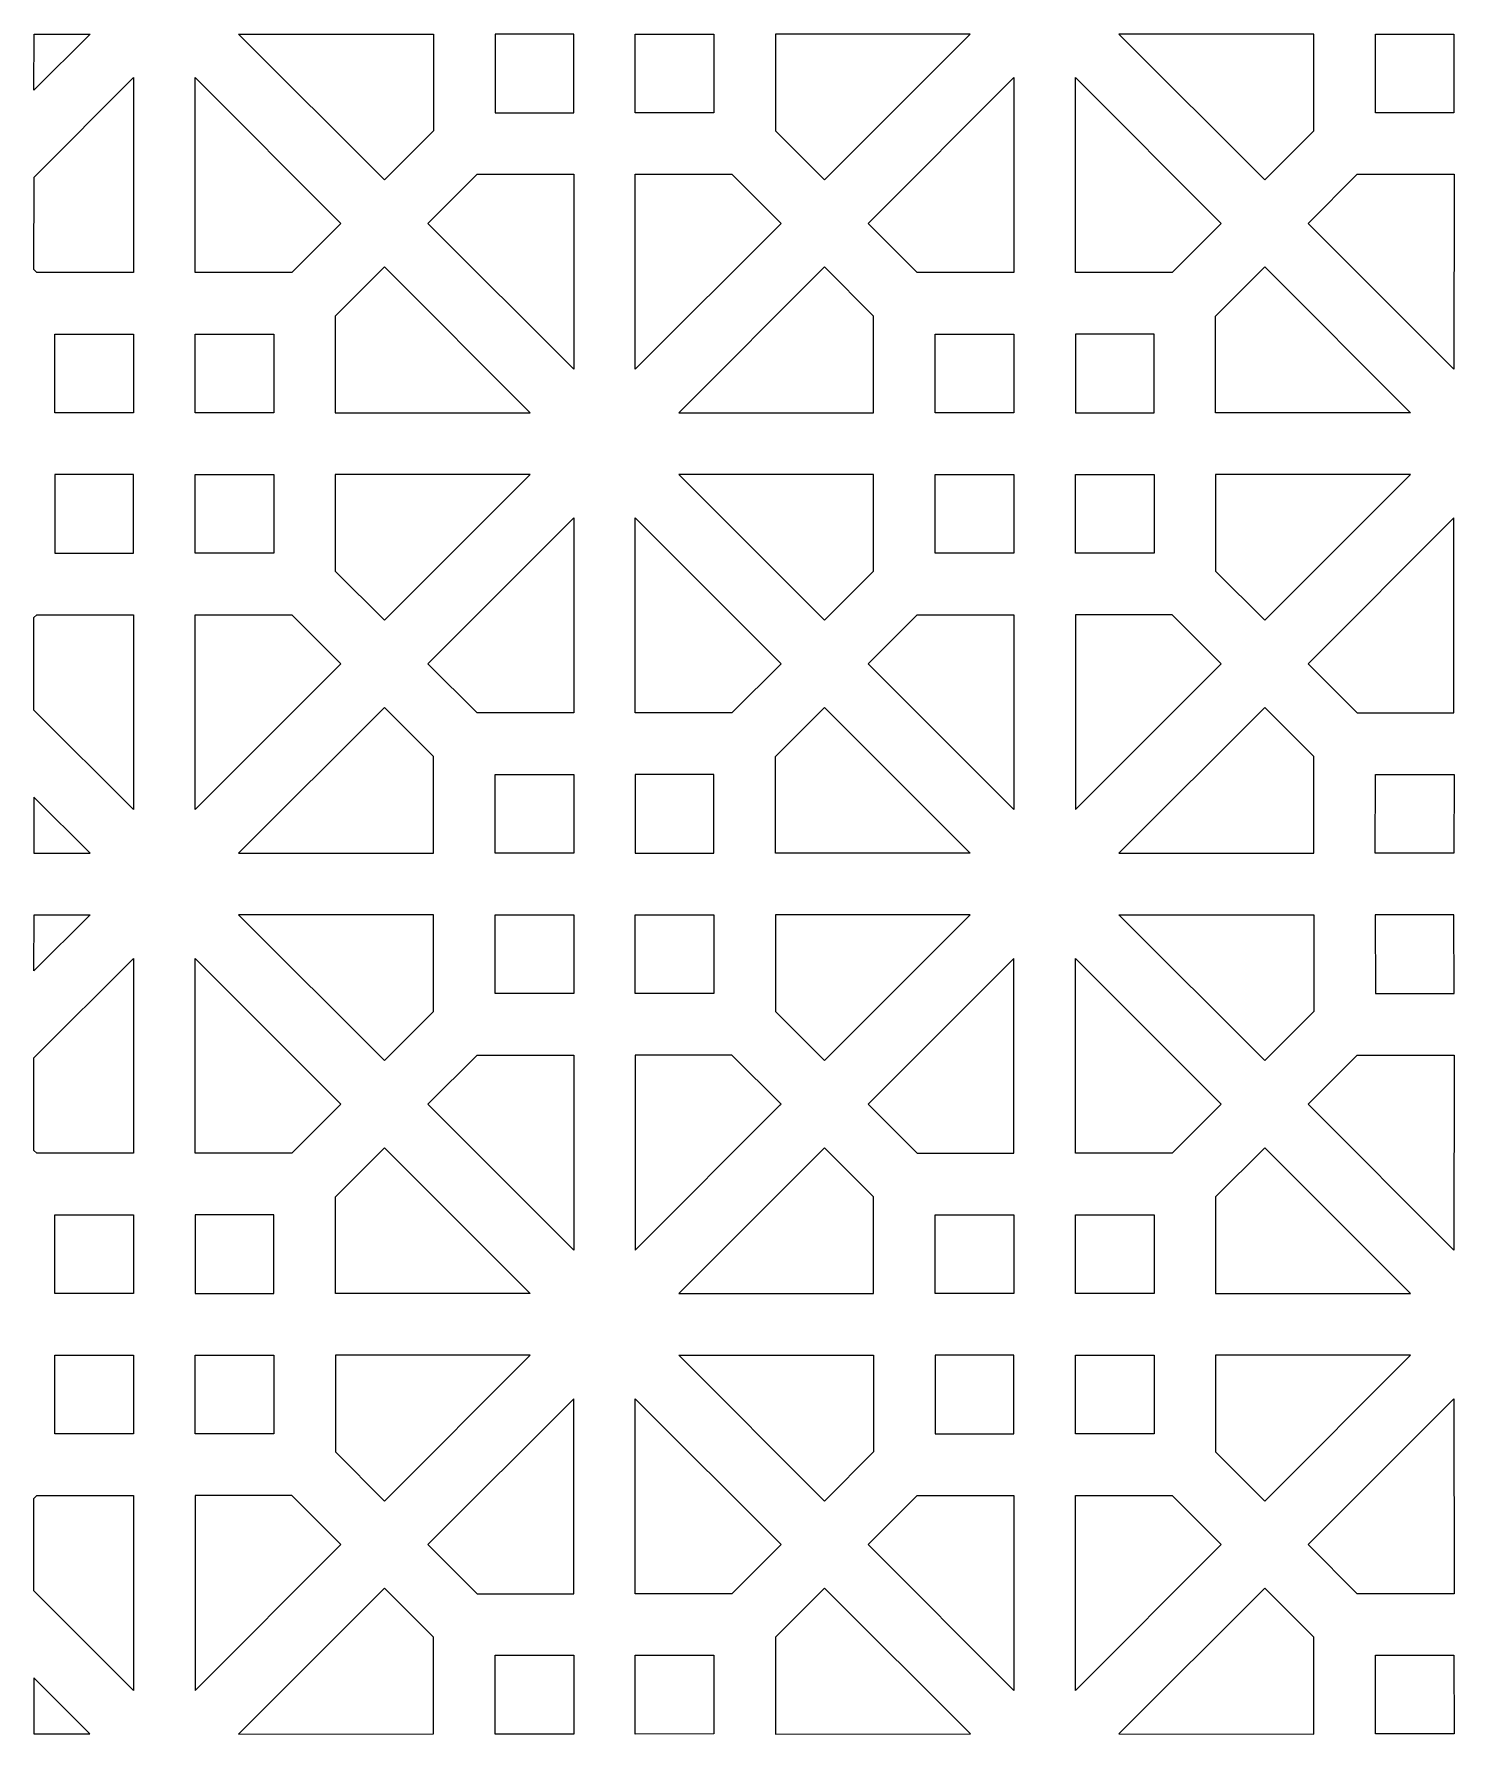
# Model space of a CAD drawing. Header units: centimetres. Extents: x -89 to 89, y -100 to 100.
# Drawn here: x 8.68 to 50.2, y -52.53 to -2.86 of the extents above; entities that cross this region are included whole.
import ezdxf

# ---------------------------------------------------------------- set-up
doc = ezdxf.new("R2010")
doc.units = ezdxf.units.CM
doc.header["$MEASUREMENT"] = 0
doc.layers.add('layer 1', color=7, linetype='Continuous')

msp = doc.modelspace()

# ---------------------------------------------------------------- linework, layer by layer
at = {"layer": 'layer 1', "color": 177, "lineweight": 9}
for points, knots in [([(8.67955, -4.49463), (8.67955, -4.49463), (10.31773, -2.85646), (10.31773, -2.85646), (10.31773, -2.85646), (10.31773, -2.85646), (8.68019, -2.85623), (8.68019, -2.85623), (8.68019, -2.85623), (8.68019, -2.85623), (8.67955, -4.49463), (8.67955, -4.49463)], [0, 0, 0, 0, 0.25, 0.25, 0.25, 0.25, 0.5, 0.5, 0.5, 0.5, 1, 1, 1, 1]), ([(14.66329, -2.85648), (14.66329, -2.85648), (18.9251, -7.11829), (18.9251, -7.11829), (18.9251, -7.11829), (18.9251, -7.11829), (20.36044, -5.68331), (20.36044, -5.68331), (20.36044, -5.68331), (20.36044, -5.68331), (20.36045, -2.85621), (20.36045, -2.85621), (20.36045, -2.85621), (20.36045, -2.85621), (14.66329, -2.85648), (14.66329, -2.85648)], [0, 0, 0, 0, 0.2, 0.2, 0.2, 0.2, 0.4, 0.4, 0.4, 0.4, 0.6, 0.6, 0.6, 0.6, 1, 1, 1, 1]), ([(22.15981, -2.85648), (22.15981, -2.85648), (24.45983, -2.85648), (24.45983, -2.85648), (24.45983, -2.85648), (24.45983, -2.85648), (24.46047, -5.15617), (24.46047, -5.15617), (24.46047, -5.15617), (24.46047, -5.15617), (22.16045, -5.15617), (22.16045, -5.15617), (22.16045, -5.15617), (22.16045, -5.15617), (22.15981, -2.85648), (22.15981, -2.85648)], [0, 0, 0, 0, 0.2, 0.2, 0.2, 0.2, 0.4, 0.4, 0.4, 0.4, 0.6, 0.6, 0.6, 0.6, 1, 1, 1, 1]), ([(26.25983, -5.15645), (26.25983, -5.15645), (28.55981, -5.15644), (28.55981, -5.15644), (28.55981, -5.15644), (28.55981, -5.15644), (28.56044, -2.85621), (28.56044, -2.85621), (28.56044, -2.85621), (28.56044, -2.85621), (26.26047, -2.85622), (26.26047, -2.85622), (26.26047, -2.85622), (26.26047, -2.85622), (26.25983, -5.15645), (26.25983, -5.15645)], [0, 0, 0, 0, 0.2, 0.2, 0.2, 0.2, 0.4, 0.4, 0.4, 0.4, 0.6, 0.6, 0.6, 0.6, 1, 1, 1, 1]), ([(30.35981, -5.68365), (30.35981, -5.68365), (30.35981, -2.85648), (30.35981, -2.85648), (30.35981, -2.85648), (30.35981, -2.85648), (36.05701, -2.85621), (36.05701, -2.85621), (36.05701, -2.85621), (36.05701, -2.85621), (31.79514, -7.11806), (31.79514, -7.11806), (31.79514, -7.11806), (31.79514, -7.11806), (30.35981, -5.68365), (30.35981, -5.68365)], [0, 0, 0, 0, 0.2, 0.2, 0.2, 0.2, 0.4, 0.4, 0.4, 0.4, 0.6, 0.6, 0.6, 0.6, 1, 1, 1, 1]), ([(46.09857, -2.85648), (46.09857, -2.85648), (46.09857, -5.68378), (46.09857, -5.68378), (46.09857, -5.68378), (46.09857, -5.68378), (44.66457, -7.11814), (44.66457, -7.11814), (44.66457, -7.11814), (44.66457, -7.11814), (40.40262, -2.85621), (40.40262, -2.85621), (40.40262, -2.85621), (40.40262, -2.85621), (46.09857, -2.85648), (46.09857, -2.85648)], [0, 0, 0, 0, 0.2, 0.2, 0.2, 0.2, 0.4, 0.4, 0.4, 0.4, 0.6, 0.6, 0.6, 0.6, 1, 1, 1, 1]), ([(50.19855, -5.15652), (50.19855, -5.15652), (50.19855, -2.85648), (50.19855, -2.85648), (50.19855, -2.85648), (50.19855, -2.85648), (47.8992, -2.85621), (47.8992, -2.85621), (47.8992, -2.85621), (47.8992, -2.85621), (47.89921, -5.15625), (47.89921, -5.15625), (47.89921, -5.15625), (47.89921, -5.15625), (50.19855, -5.15652), (50.19855, -5.15652)], [0, 0, 0, 0, 0.2, 0.2, 0.2, 0.2, 0.4, 0.4, 0.4, 0.4, 0.6, 0.6, 0.6, 0.6, 1, 1, 1, 1]), ([(8.67955, -9.74206), (8.67955, -9.74206), (8.76327, -9.8258), (8.76327, -9.8258), (8.76327, -9.8258), (8.76327, -9.8258), (11.59113, -9.82553), (11.59113, -9.82553), (11.59113, -9.82553), (11.59113, -9.82553), (11.59111, -4.129), (11.59111, -4.129), (11.59111, -4.129), (11.59111, -4.129), (8.68019, -7.03992), (8.68019, -7.03992), (8.68019, -7.03992), (8.68019, -7.03992), (8.67955, -9.74206), (8.67955, -9.74206)], [0, 0, 0, 0, 0.16666667, 0.16666667, 0.16666667, 0.16666667, 0.33333333, 0.33333333, 0.33333333, 0.33333333, 0.5, 0.5, 0.5, 0.5, 0.66666667, 0.66666667, 0.66666667, 0.66666667, 1, 1, 1, 1]), ([(17.65233, -8.39112), (17.65233, -8.39112), (13.39049, -4.12927), (13.39049, -4.12927), (13.39049, -4.12927), (13.39049, -4.12927), (13.39113, -9.82553), (13.39113, -9.82553), (13.39113, -9.82553), (13.39113, -9.82553), (16.21828, -9.82553), (16.21828, -9.82553), (16.21828, -9.82553), (16.21828, -9.82553), (17.65233, -8.39112), (17.65233, -8.39112)], [0, 0, 0, 0, 0.2, 0.2, 0.2, 0.2, 0.4, 0.4, 0.4, 0.4, 0.6, 0.6, 0.6, 0.6, 1, 1, 1, 1]), ([(37.3292, -4.12929), (37.3292, -4.12929), (33.06733, -8.39119), (33.06733, -8.39119), (33.06733, -8.39119), (33.06733, -8.39119), (34.50265, -9.8256), (34.50265, -9.8256), (34.50265, -9.8256), (34.50265, -9.8256), (37.32984, -9.8256), (37.32984, -9.8256), (37.32984, -9.8256), (37.32984, -9.8256), (37.3292, -4.12929), (37.3292, -4.12929)], [0, 0, 0, 0, 0.2, 0.2, 0.2, 0.2, 0.4, 0.4, 0.4, 0.4, 0.6, 0.6, 0.6, 0.6, 1, 1, 1, 1]), ([(43.39114, -8.39121), (43.39114, -8.39121), (39.1292, -4.12928), (39.1292, -4.12928), (39.1292, -4.12928), (39.1292, -4.12928), (39.12984, -9.82559), (39.12984, -9.82559), (39.12984, -9.82559), (39.12984, -9.82559), (41.95714, -9.82561), (41.95714, -9.82561), (41.95714, -9.82561), (41.95714, -9.82561), (43.39114, -8.39121), (43.39114, -8.39121)], [0, 0, 0, 0, 0.2, 0.2, 0.2, 0.2, 0.4, 0.4, 0.4, 0.4, 0.6, 0.6, 0.6, 0.6, 1, 1, 1, 1]), ([(20.19789, -8.39109), (20.19789, -8.39109), (24.45983, -12.65302), (24.45983, -12.65302), (24.45983, -12.65302), (24.45983, -12.65302), (24.46047, -6.95617), (24.46047, -6.95617), (24.46047, -6.95617), (24.46047, -6.95617), (21.63317, -6.95615), (21.63317, -6.95615), (21.63317, -6.95615), (21.63317, -6.95615), (20.19789, -8.39109), (20.19789, -8.39109)], [0, 0, 0, 0, 0.2, 0.2, 0.2, 0.2, 0.4, 0.4, 0.4, 0.4, 0.6, 0.6, 0.6, 0.6, 1, 1, 1, 1]), ([(26.25983, -12.65301), (26.25983, -12.65301), (30.5217, -8.39111), (30.5217, -8.39111), (30.5217, -8.39111), (30.5217, -8.39111), (29.08766, -6.95616), (29.08766, -6.95616), (29.08766, -6.95616), (29.08766, -6.95616), (26.26047, -6.95616), (26.26047, -6.95616), (26.26047, -6.95616), (26.26047, -6.95616), (26.25983, -12.65301), (26.25983, -12.65301)], [0, 0, 0, 0, 0.2, 0.2, 0.2, 0.2, 0.4, 0.4, 0.4, 0.4, 0.6, 0.6, 0.6, 0.6, 1, 1, 1, 1]), ([(45.93671, -8.3912), (45.93671, -8.3912), (50.19855, -12.65305), (50.19855, -12.65305), (50.19855, -12.65305), (50.19855, -12.65305), (50.19919, -6.95625), (50.19919, -6.95625), (50.19919, -6.95625), (50.19919, -6.95625), (47.37204, -6.95625), (47.37204, -6.95625), (47.37204, -6.95625), (47.37204, -6.95625), (45.93671, -8.3912), (45.93671, -8.3912)], [0, 0, 0, 0, 0.2, 0.2, 0.2, 0.2, 0.4, 0.4, 0.4, 0.4, 0.6, 0.6, 0.6, 0.6, 1, 1, 1, 1]), ([(17.49047, -13.92584), (17.49047, -13.92584), (17.49047, -11.09854), (17.49047, -11.09854), (17.49047, -11.09854), (17.49047, -11.09854), (18.92575, -9.66364), (18.92575, -9.66364), (18.92575, -9.66364), (18.92575, -9.66364), (23.1877, -13.92557), (23.1877, -13.92557), (23.1877, -13.92557), (23.1877, -13.92557), (17.49047, -13.92584), (17.49047, -13.92584)], [0, 0, 0, 0, 0.2, 0.2, 0.2, 0.2, 0.4, 0.4, 0.4, 0.4, 0.6, 0.6, 0.6, 0.6, 1, 1, 1, 1]), ([(33.22922, -11.09865), (33.22922, -11.09865), (33.22922, -13.92582), (33.22922, -13.92582), (33.22922, -13.92582), (33.22922, -13.92582), (27.5333, -13.92555), (27.5333, -13.92555), (27.5333, -13.92555), (27.5333, -13.92555), (31.79517, -9.6637), (31.79517, -9.6637), (31.79517, -9.6637), (31.79517, -9.6637), (33.22922, -11.09865), (33.22922, -11.09865)], [0, 0, 0, 0, 0.2, 0.2, 0.2, 0.2, 0.4, 0.4, 0.4, 0.4, 0.6, 0.6, 0.6, 0.6, 1, 1, 1, 1]), ([(48.92574, -13.92582), (48.92574, -13.92582), (44.66393, -9.66401), (44.66393, -9.66401), (44.66393, -9.66401), (44.66393, -9.66401), (43.22987, -11.09845), (43.22987, -11.09845), (43.22987, -11.09845), (43.22987, -11.09845), (43.22986, -13.92555), (43.22986, -13.92555), (43.22986, -13.92555), (43.22986, -13.92555), (48.92574, -13.92582), (48.92574, -13.92582)], [0, 0, 0, 0, 0.2, 0.2, 0.2, 0.2, 0.4, 0.4, 0.4, 0.4, 0.6, 0.6, 0.6, 0.6, 1, 1, 1, 1]), ([(9.29047, -13.92584), (9.29047, -13.92584), (11.59049, -13.92584), (11.59049, -13.92584), (11.59049, -13.92584), (11.59049, -13.92584), (11.59114, -11.62553), (11.59114, -11.62553), (11.59114, -11.62553), (11.59114, -11.62553), (9.29111, -11.62553), (9.29111, -11.62553), (9.29111, -11.62553), (9.29111, -11.62553), (9.29047, -13.92584), (9.29047, -13.92584)], [0, 0, 0, 0, 0.2, 0.2, 0.2, 0.2, 0.4, 0.4, 0.4, 0.4, 0.6, 0.6, 0.6, 0.6, 1, 1, 1, 1]), ([(13.39049, -11.6258), (13.39049, -11.6258), (13.39049, -13.92584), (13.39049, -13.92584), (13.39049, -13.92584), (13.39049, -13.92584), (15.69112, -13.92557), (15.69112, -13.92557), (15.69112, -13.92557), (15.69112, -13.92557), (15.69111, -11.62553), (15.69111, -11.62553), (15.69111, -11.62553), (15.69111, -11.62553), (13.39049, -11.6258), (13.39049, -11.6258)], [0, 0, 0, 0, 0.2, 0.2, 0.2, 0.2, 0.4, 0.4, 0.4, 0.4, 0.6, 0.6, 0.6, 0.6, 1, 1, 1, 1]), ([(37.3292, -11.62585), (37.3292, -11.62585), (35.02922, -11.62586), (35.02922, -11.62586), (35.02922, -11.62586), (35.02922, -11.62586), (35.02987, -13.92555), (35.02987, -13.92555), (35.02987, -13.92555), (35.02987, -13.92555), (37.32984, -13.92554), (37.32984, -13.92554), (37.32984, -13.92554), (37.32984, -13.92554), (37.3292, -11.62585), (37.3292, -11.62585)], [0, 0, 0, 0, 0.2, 0.2, 0.2, 0.2, 0.4, 0.4, 0.4, 0.4, 0.6, 0.6, 0.6, 0.6, 1, 1, 1, 1]), ([(41.42922, -13.92582), (41.42922, -13.92582), (39.1292, -13.92582), (39.1292, -13.92582), (39.1292, -13.92582), (39.1292, -13.92582), (39.12984, -11.62559), (39.12984, -11.62559), (39.12984, -11.62559), (39.12984, -11.62559), (41.42986, -11.62559), (41.42986, -11.62559), (41.42986, -11.62559), (41.42986, -11.62559), (41.42922, -13.92582), (41.42922, -13.92582)], [0, 0, 0, 0, 0.2, 0.2, 0.2, 0.2, 0.4, 0.4, 0.4, 0.4, 0.6, 0.6, 0.6, 0.6, 1, 1, 1, 1]), ([(9.29047, -15.72584), (9.29047, -15.72584), (11.59049, -15.72584), (11.59049, -15.72584), (11.59049, -15.72584), (11.59049, -15.72584), (11.59113, -18.02553), (11.59113, -18.02553), (11.59113, -18.02553), (11.59113, -18.02553), (9.29111, -18.02553), (9.29111, -18.02553), (9.29111, -18.02553), (9.29111, -18.02553), (9.29047, -15.72584), (9.29047, -15.72584)], [0, 0, 0, 0, 0.2, 0.2, 0.2, 0.2, 0.4, 0.4, 0.4, 0.4, 0.6, 0.6, 0.6, 0.6, 1, 1, 1, 1]), ([(13.39049, -18.02581), (13.39049, -18.02581), (15.69047, -18.0258), (15.69047, -18.0258), (15.69047, -18.0258), (15.69047, -18.0258), (15.6911, -15.72557), (15.6911, -15.72557), (15.6911, -15.72557), (15.6911, -15.72557), (13.39113, -15.72558), (13.39113, -15.72558), (13.39113, -15.72558), (13.39113, -15.72558), (13.39049, -18.02581), (13.39049, -18.02581)], [0, 0, 0, 0, 0.2, 0.2, 0.2, 0.2, 0.4, 0.4, 0.4, 0.4, 0.6, 0.6, 0.6, 0.6, 1, 1, 1, 1]), ([(17.49047, -18.55301), (17.49047, -18.55301), (17.49047, -15.72584), (17.49047, -15.72584), (17.49047, -15.72584), (17.49047, -15.72584), (23.18767, -15.72557), (23.18767, -15.72557), (23.18767, -15.72557), (23.18767, -15.72557), (18.9258, -19.98742), (18.9258, -19.98742), (18.9258, -19.98742), (18.9258, -19.98742), (17.49047, -18.55301), (17.49047, -18.55301)], [0, 0, 0, 0, 0.2, 0.2, 0.2, 0.2, 0.4, 0.4, 0.4, 0.4, 0.6, 0.6, 0.6, 0.6, 1, 1, 1, 1]), ([(33.22922, -15.72582), (33.22922, -15.72582), (33.22922, -18.55312), (33.22922, -18.55312), (33.22922, -18.55312), (33.22922, -18.55312), (31.79522, -19.98748), (31.79522, -19.98748), (31.79522, -19.98748), (31.79522, -19.98748), (27.53327, -15.72555), (27.53327, -15.72555), (27.53327, -15.72555), (27.53327, -15.72555), (33.22922, -15.72582), (33.22922, -15.72582)], [0, 0, 0, 0, 0.2, 0.2, 0.2, 0.2, 0.4, 0.4, 0.4, 0.4, 0.6, 0.6, 0.6, 0.6, 1, 1, 1, 1]), ([(37.3292, -18.02586), (37.3292, -18.02586), (37.3292, -15.72582), (37.3292, -15.72582), (37.3292, -15.72582), (37.3292, -15.72582), (35.02985, -15.72555), (35.02985, -15.72555), (35.02985, -15.72555), (35.02985, -15.72555), (35.02986, -18.02559), (35.02986, -18.02559), (35.02986, -18.02559), (35.02986, -18.02559), (37.3292, -18.02586), (37.3292, -18.02586)], [0, 0, 0, 0, 0.2, 0.2, 0.2, 0.2, 0.4, 0.4, 0.4, 0.4, 0.6, 0.6, 0.6, 0.6, 1, 1, 1, 1]), ([(41.42922, -15.72582), (41.42922, -15.72582), (39.1292, -15.72582), (39.1292, -15.72582), (39.1292, -15.72582), (39.1292, -15.72582), (39.12983, -18.02559), (39.12983, -18.02559), (39.12983, -18.02559), (39.12983, -18.02559), (41.42986, -18.02559), (41.42986, -18.02559), (41.42986, -18.02559), (41.42986, -18.02559), (41.42922, -15.72582), (41.42922, -15.72582)], [0, 0, 0, 0, 0.2, 0.2, 0.2, 0.2, 0.4, 0.4, 0.4, 0.4, 0.6, 0.6, 0.6, 0.6, 1, 1, 1, 1]), ([(44.6639, -19.9877), (44.6639, -19.9877), (43.22985, -18.5528), (43.22985, -18.5528), (43.22985, -18.5528), (43.22985, -18.5528), (43.22986, -15.72555), (43.22986, -15.72555), (43.22986, -15.72555), (43.22986, -15.72555), (48.92639, -15.72555), (48.92639, -15.72555), (48.92639, -15.72555), (48.92639, -15.72555), (44.6639, -19.9877), (44.6639, -19.9877)], [0, 0, 0, 0, 0.2, 0.2, 0.2, 0.2, 0.4, 0.4, 0.4, 0.4, 0.6, 0.6, 0.6, 0.6, 1, 1, 1, 1]), ([(24.45986, -16.99865), (24.45986, -16.99865), (20.19799, -21.26055), (20.19799, -21.26055), (20.19799, -21.26055), (20.19799, -21.26055), (21.63331, -22.69496), (21.63331, -22.69496), (21.63331, -22.69496), (21.63331, -22.69496), (24.4605, -22.69496), (24.4605, -22.69496), (24.4605, -22.69496), (24.4605, -22.69496), (24.45986, -16.99865), (24.45986, -16.99865)], [0, 0, 0, 0, 0.2, 0.2, 0.2, 0.2, 0.4, 0.4, 0.4, 0.4, 0.6, 0.6, 0.6, 0.6, 1, 1, 1, 1]), ([(30.5218, -21.26057), (30.5218, -21.26057), (26.25986, -16.99864), (26.25986, -16.99864), (26.25986, -16.99864), (26.25986, -16.99864), (26.2605, -22.69495), (26.2605, -22.69495), (26.2605, -22.69495), (26.2605, -22.69495), (29.0878, -22.69497), (29.0878, -22.69497), (29.0878, -22.69497), (29.0878, -22.69497), (30.5218, -21.26057), (30.5218, -21.26057)], [0, 0, 0, 0, 0.2, 0.2, 0.2, 0.2, 0.4, 0.4, 0.4, 0.4, 0.6, 0.6, 0.6, 0.6, 1, 1, 1, 1]), ([(50.19854, -16.99863), (50.19854, -16.99863), (50.19856, -22.69516), (50.19856, -22.69516), (50.19856, -22.69516), (50.19856, -22.69516), (47.37198, -22.69489), (47.37198, -22.69489), (47.37198, -22.69489), (47.37198, -22.69489), (45.93732, -21.26023), (45.93732, -21.26023), (45.93732, -21.26023), (45.93732, -21.26023), (50.19854, -16.99863), (50.19854, -16.99863)], [0, 0, 0, 0, 0.2, 0.2, 0.2, 0.2, 0.4, 0.4, 0.4, 0.4, 0.6, 0.6, 0.6, 0.6, 1, 1, 1, 1]), ([(8.67956, -22.61142), (8.67956, -22.61142), (11.59113, -25.52211), (11.59113, -25.52211), (11.59113, -25.52211), (11.59113, -25.52211), (11.59113, -19.82553), (11.59113, -19.82553), (11.59113, -19.82553), (11.59113, -19.82553), (8.76383, -19.82551), (8.76383, -19.82551), (8.76383, -19.82551), (8.76383, -19.82551), (8.67955, -19.90942), (8.67955, -19.90942), (8.67955, -19.90942), (8.67955, -19.90942), (8.67956, -22.61142), (8.67956, -22.61142)], [0, 0, 0, 0, 0.16666667, 0.16666667, 0.16666667, 0.16666667, 0.33333333, 0.33333333, 0.33333333, 0.33333333, 0.5, 0.5, 0.5, 0.5, 0.66666667, 0.66666667, 0.66666667, 0.66666667, 1, 1, 1, 1]), ([(13.39049, -25.52237), (13.39049, -25.52237), (17.65236, -21.26047), (17.65236, -21.26047), (17.65236, -21.26047), (17.65236, -21.26047), (16.21832, -19.82552), (16.21832, -19.82552), (16.21832, -19.82552), (16.21832, -19.82552), (13.39113, -19.82552), (13.39113, -19.82552), (13.39113, -19.82552), (13.39113, -19.82552), (13.39049, -25.52237), (13.39049, -25.52237)], [0, 0, 0, 0, 0.2, 0.2, 0.2, 0.2, 0.4, 0.4, 0.4, 0.4, 0.6, 0.6, 0.6, 0.6, 1, 1, 1, 1]), ([(33.06736, -21.26054), (33.06736, -21.26054), (37.3292, -25.52239), (37.3292, -25.52239), (37.3292, -25.52239), (37.3292, -25.52239), (37.32984, -19.82559), (37.32984, -19.82559), (37.32984, -19.82559), (37.32984, -19.82559), (34.50269, -19.82559), (34.50269, -19.82559), (34.50269, -19.82559), (34.50269, -19.82559), (33.06736, -21.26054), (33.06736, -21.26054)], [0, 0, 0, 0, 0.2, 0.2, 0.2, 0.2, 0.4, 0.4, 0.4, 0.4, 0.6, 0.6, 0.6, 0.6, 1, 1, 1, 1]), ([(39.1292, -19.82586), (39.1292, -19.82586), (41.95642, -19.82586), (41.95642, -19.82586), (41.95642, -19.82586), (41.95642, -19.82586), (43.39169, -21.26022), (43.39169, -21.26022), (43.39169, -21.26022), (43.39169, -21.26022), (39.12989, -25.52209), (39.12989, -25.52209), (39.12989, -25.52209), (39.12989, -25.52209), (39.1292, -19.82586), (39.1292, -19.82586)], [0, 0, 0, 0, 0.2, 0.2, 0.2, 0.2, 0.4, 0.4, 0.4, 0.4, 0.6, 0.6, 0.6, 0.6, 1, 1, 1, 1]), ([(20.35988, -23.96801), (20.35988, -23.96801), (20.35988, -26.79518), (20.35988, -26.79518), (20.35988, -26.79518), (20.35988, -26.79518), (14.66396, -26.79491), (14.66396, -26.79491), (14.66396, -26.79491), (14.66396, -26.79491), (18.92583, -22.53306), (18.92583, -22.53306), (18.92583, -22.53306), (18.92583, -22.53306), (20.35988, -23.96801), (20.35988, -23.96801)], [0, 0, 0, 0, 0.2, 0.2, 0.2, 0.2, 0.4, 0.4, 0.4, 0.4, 0.6, 0.6, 0.6, 0.6, 1, 1, 1, 1]), ([(36.0564, -26.79518), (36.0564, -26.79518), (31.79459, -22.53337), (31.79459, -22.53337), (31.79459, -22.53337), (31.79459, -22.53337), (30.36053, -23.96781), (30.36053, -23.96781), (30.36053, -23.96781), (30.36053, -23.96781), (30.36052, -26.79491), (30.36052, -26.79491), (30.36052, -26.79491), (30.36052, -26.79491), (36.0564, -26.79518), (36.0564, -26.79518)], [0, 0, 0, 0, 0.2, 0.2, 0.2, 0.2, 0.4, 0.4, 0.4, 0.4, 0.6, 0.6, 0.6, 0.6, 1, 1, 1, 1]), ([(40.40197, -26.7952), (40.40197, -26.7952), (44.66389, -22.53329), (44.66389, -22.53329), (44.66389, -22.53329), (44.66389, -22.53329), (46.09919, -23.96768), (46.09919, -23.96768), (46.09919, -23.96768), (46.09919, -23.96768), (46.09918, -26.79493), (46.09918, -26.79493), (46.09918, -26.79493), (46.09918, -26.79493), (40.40197, -26.7952), (40.40197, -26.7952)], [0, 0, 0, 0, 0.2, 0.2, 0.2, 0.2, 0.4, 0.4, 0.4, 0.4, 0.6, 0.6, 0.6, 0.6, 1, 1, 1, 1]), ([(24.45986, -24.49521), (24.45986, -24.49521), (22.15988, -24.49522), (22.15988, -24.49522), (22.15988, -24.49522), (22.15988, -24.49522), (22.16053, -26.79491), (22.16053, -26.79491), (22.16053, -26.79491), (22.16053, -26.79491), (24.4605, -26.7949), (24.4605, -26.7949), (24.4605, -26.7949), (24.4605, -26.7949), (24.45986, -24.49521), (24.45986, -24.49521)], [0, 0, 0, 0, 0.2, 0.2, 0.2, 0.2, 0.4, 0.4, 0.4, 0.4, 0.6, 0.6, 0.6, 0.6, 1, 1, 1, 1]), ([(28.55988, -26.79518), (28.55988, -26.79518), (26.25986, -26.79518), (26.25986, -26.79518), (26.25986, -26.79518), (26.25986, -26.79518), (26.2605, -24.49495), (26.2605, -24.49495), (26.2605, -24.49495), (26.2605, -24.49495), (28.56052, -24.49495), (28.56052, -24.49495), (28.56052, -24.49495), (28.56052, -24.49495), (28.55988, -26.79518), (28.55988, -26.79518)], [0, 0, 0, 0, 0.2, 0.2, 0.2, 0.2, 0.4, 0.4, 0.4, 0.4, 0.6, 0.6, 0.6, 0.6, 1, 1, 1, 1]), ([(47.89854, -26.7952), (47.89854, -26.7952), (50.19856, -26.7952), (50.19856, -26.7952), (50.19856, -26.7952), (50.19856, -26.7952), (50.19921, -24.49489), (50.19921, -24.49489), (50.19921, -24.49489), (50.19921, -24.49489), (47.89918, -24.49489), (47.89918, -24.49489), (47.89918, -24.49489), (47.89918, -24.49489), (47.89854, -26.7952), (47.89854, -26.7952)], [0, 0, 0, 0, 0.2, 0.2, 0.2, 0.2, 0.4, 0.4, 0.4, 0.4, 0.6, 0.6, 0.6, 0.6, 1, 1, 1, 1]), ([(8.67956, -26.79518), (8.67956, -26.79518), (8.67956, -25.15701), (8.67956, -25.15701), (8.67956, -25.15701), (8.67956, -25.15701), (10.31834, -26.79491), (10.31834, -26.79491), (10.31834, -26.79491), (10.31834, -26.79491), (8.67956, -26.79518), (8.67956, -26.79518)], [0, 0, 0, 0, 0.25, 0.25, 0.25, 0.25, 0.5, 0.5, 0.5, 0.5, 1, 1, 1, 1]), ([(8.67955, -30.23329), (8.67955, -30.23329), (10.31767, -28.59518), (10.31767, -28.59518), (10.31767, -28.59518), (10.31767, -28.59518), (8.68019, -28.59492), (8.68019, -28.59492), (8.68019, -28.59492), (8.68019, -28.59492), (8.67955, -30.23329), (8.67955, -30.23329)], [0, 0, 0, 0, 0.25, 0.25, 0.25, 0.25, 0.5, 0.5, 0.5, 0.5, 1, 1, 1, 1]), ([(20.35988, -28.59518), (20.35988, -28.59518), (20.35988, -31.42248), (20.35988, -31.42248), (20.35988, -31.42248), (20.35988, -31.42248), (18.92588, -32.85684), (18.92588, -32.85684), (18.92588, -32.85684), (18.92588, -32.85684), (14.66393, -28.59491), (14.66393, -28.59491), (14.66393, -28.59491), (14.66393, -28.59491), (20.35988, -28.59518), (20.35988, -28.59518)], [0, 0, 0, 0, 0.2, 0.2, 0.2, 0.2, 0.4, 0.4, 0.4, 0.4, 0.6, 0.6, 0.6, 0.6, 1, 1, 1, 1]), ([(24.45986, -30.89522), (24.45986, -30.89522), (24.45986, -28.59518), (24.45986, -28.59518), (24.45986, -28.59518), (24.45986, -28.59518), (22.16051, -28.59491), (22.16051, -28.59491), (22.16051, -28.59491), (22.16051, -28.59491), (22.16052, -30.89495), (22.16052, -30.89495), (22.16052, -30.89495), (22.16052, -30.89495), (24.45986, -30.89522), (24.45986, -30.89522)], [0, 0, 0, 0, 0.2, 0.2, 0.2, 0.2, 0.4, 0.4, 0.4, 0.4, 0.6, 0.6, 0.6, 0.6, 1, 1, 1, 1]), ([(28.55988, -28.59518), (28.55988, -28.59518), (26.25986, -28.59518), (26.25986, -28.59518), (26.25986, -28.59518), (26.25986, -28.59518), (26.26049, -30.89495), (26.26049, -30.89495), (26.26049, -30.89495), (26.26049, -30.89495), (28.56052, -30.89495), (28.56052, -30.89495), (28.56052, -30.89495), (28.56052, -30.89495), (28.55988, -28.59518), (28.55988, -28.59518)], [0, 0, 0, 0, 0.2, 0.2, 0.2, 0.2, 0.4, 0.4, 0.4, 0.4, 0.6, 0.6, 0.6, 0.6, 1, 1, 1, 1]), ([(31.79456, -32.85706), (31.79456, -32.85706), (31.79453, -32.85709), (31.79453, -32.85709), (31.79453, -32.85709), (31.79453, -32.85709), (31.79514, -32.85679), (31.79514, -32.85679), (31.79514, -32.85679), (31.79514, -32.85679), (30.36051, -31.42216), (30.36051, -31.42216), (30.36051, -31.42216), (30.36051, -31.42216), (30.36052, -28.59491), (30.36052, -28.59491), (30.36052, -28.59491), (30.36052, -28.59491), (36.05701, -28.59491), (36.05701, -28.59491), (36.05701, -28.59491), (36.05701, -28.59491), (31.79456, -32.85706), (31.79456, -32.85706)], [0, 0, 0, 0, 0.14285714, 0.14285714, 0.14285714, 0.14285714, 0.28571429, 0.28571429, 0.28571429, 0.28571429, 0.42857143, 0.42857143, 0.42857143, 0.42857143, 0.57142857, 0.57142857, 0.57142857, 0.57142857, 0.71428571, 0.71428571, 0.71428571, 0.71428571, 1, 1, 1, 1]), ([(40.40202, -28.5952), (40.40202, -28.5952), (44.66383, -32.85701), (44.66383, -32.85701), (44.66383, -32.85701), (44.66383, -32.85701), (46.09917, -31.42203), (46.09917, -31.42203), (46.09917, -31.42203), (46.09917, -31.42203), (46.09918, -28.59493), (46.09918, -28.59493), (46.09918, -28.59493), (46.09918, -28.59493), (40.40202, -28.5952), (40.40202, -28.5952)], [0, 0, 0, 0, 0.2, 0.2, 0.2, 0.2, 0.4, 0.4, 0.4, 0.4, 0.6, 0.6, 0.6, 0.6, 1, 1, 1, 1]), ([(47.89854, -28.5952), (47.89854, -28.5952), (50.19856, -28.5952), (50.19856, -28.5952), (50.19856, -28.5952), (50.19856, -28.5952), (50.1992, -30.89489), (50.1992, -30.89489), (50.1992, -30.89489), (50.1992, -30.89489), (47.89918, -30.89489), (47.89918, -30.89489), (47.89918, -30.89489), (47.89918, -30.89489), (47.89854, -28.5952), (47.89854, -28.5952)], [0, 0, 0, 0, 0.2, 0.2, 0.2, 0.2, 0.4, 0.4, 0.4, 0.4, 0.6, 0.6, 0.6, 0.6, 1, 1, 1, 1]), ([(8.67955, -32.77898), (8.67955, -32.77898), (8.67955, -35.4808), (8.67955, -35.4808), (8.67955, -35.4808), (8.67955, -35.4808), (8.76331, -35.56457), (8.76331, -35.56457), (8.76331, -35.56457), (8.76331, -35.56457), (11.59114, -35.5643), (11.59114, -35.5643), (11.59114, -35.5643), (11.59114, -35.5643), (11.59114, -29.86772), (11.59114, -29.86772), (11.59114, -29.86772), (11.59114, -29.86772), (8.67955, -32.77898), (8.67955, -32.77898)], [0, 0, 0, 0, 0.16666667, 0.16666667, 0.16666667, 0.16666667, 0.33333333, 0.33333333, 0.33333333, 0.33333333, 0.5, 0.5, 0.5, 0.5, 0.66666667, 0.66666667, 0.66666667, 0.66666667, 1, 1, 1, 1]), ([(17.65244, -34.12991), (17.65244, -34.12991), (13.3905, -29.86798), (13.3905, -29.86798), (13.3905, -29.86798), (13.3905, -29.86798), (13.39114, -35.56429), (13.39114, -35.56429), (13.39114, -35.56429), (13.39114, -35.56429), (16.21844, -35.56431), (16.21844, -35.56431), (16.21844, -35.56431), (16.21844, -35.56431), (17.65244, -34.12991), (17.65244, -34.12991)], [0, 0, 0, 0, 0.2, 0.2, 0.2, 0.2, 0.4, 0.4, 0.4, 0.4, 0.6, 0.6, 0.6, 0.6, 1, 1, 1, 1]), ([(37.3292, -29.86799), (37.3292, -29.86799), (37.32922, -35.56452), (37.32922, -35.56452), (37.32922, -35.56452), (37.32922, -35.56452), (34.50264, -35.56425), (34.50264, -35.56425), (34.50264, -35.56425), (34.50264, -35.56425), (33.06798, -34.12959), (33.06798, -34.12959), (33.06798, -34.12959), (33.06798, -34.12959), (37.3292, -29.86799), (37.3292, -29.86799)], [0, 0, 0, 0, 0.2, 0.2, 0.2, 0.2, 0.4, 0.4, 0.4, 0.4, 0.6, 0.6, 0.6, 0.6, 1, 1, 1, 1]), ([(43.39106, -34.12984), (43.39106, -34.12984), (39.12922, -29.86799), (39.12922, -29.86799), (39.12922, -29.86799), (39.12922, -29.86799), (39.12986, -35.56425), (39.12986, -35.56425), (39.12986, -35.56425), (39.12986, -35.56425), (41.95701, -35.56425), (41.95701, -35.56425), (41.95701, -35.56425), (41.95701, -35.56425), (43.39106, -34.12984), (43.39106, -34.12984)], [0, 0, 0, 0, 0.2, 0.2, 0.2, 0.2, 0.4, 0.4, 0.4, 0.4, 0.6, 0.6, 0.6, 0.6, 1, 1, 1, 1]), ([(20.19802, -34.1299), (20.19802, -34.1299), (24.45986, -38.39175), (24.45986, -38.39175), (24.45986, -38.39175), (24.45986, -38.39175), (24.4605, -32.69495), (24.4605, -32.69495), (24.4605, -32.69495), (24.4605, -32.69495), (21.63335, -32.69495), (21.63335, -32.69495), (21.63335, -32.69495), (21.63335, -32.69495), (20.19802, -34.1299), (20.19802, -34.1299)], [0, 0, 0, 0, 0.2, 0.2, 0.2, 0.2, 0.4, 0.4, 0.4, 0.4, 0.6, 0.6, 0.6, 0.6, 1, 1, 1, 1]), ([(26.25986, -32.69522), (26.25986, -32.69522), (29.08708, -32.69522), (29.08708, -32.69522), (29.08708, -32.69522), (29.08708, -32.69522), (30.52236, -34.12959), (30.52236, -34.12959), (30.52236, -34.12959), (30.52236, -34.12959), (30.52238, -34.12961), (30.52238, -34.12961), (30.52238, -34.12961), (30.52238, -34.12961), (30.5011, -34.15089), (30.5011, -34.15089), (30.5011, -34.15089), (30.5011, -34.15089), (26.26054, -38.39146), (26.26054, -38.39146), (26.26054, -38.39146), (26.26054, -38.39146), (26.25986, -32.69522), (26.25986, -32.69522)], [0, 0, 0, 0, 0.14285714, 0.14285714, 0.14285714, 0.14285714, 0.28571429, 0.28571429, 0.28571429, 0.28571429, 0.42857143, 0.42857143, 0.42857143, 0.42857143, 0.57142857, 0.57142857, 0.57142857, 0.57142857, 0.71428571, 0.71428571, 0.71428571, 0.71428571, 1, 1, 1, 1]), ([(45.93662, -34.12981), (45.93662, -34.12981), (50.19856, -38.39174), (50.19856, -38.39174), (50.19856, -38.39174), (50.19856, -38.39174), (50.1992, -32.69489), (50.1992, -32.69489), (50.1992, -32.69489), (50.1992, -32.69489), (47.3719, -32.69487), (47.3719, -32.69487), (47.3719, -32.69487), (47.3719, -32.69487), (45.93662, -34.12981), (45.93662, -34.12981)], [0, 0, 0, 0, 0.2, 0.2, 0.2, 0.2, 0.4, 0.4, 0.4, 0.4, 0.6, 0.6, 0.6, 0.6, 1, 1, 1, 1]), ([(23.18704, -39.66452), (23.18704, -39.66452), (18.92523, -35.40271), (18.92523, -35.40271), (18.92523, -35.40271), (18.92523, -35.40271), (17.49117, -36.83715), (17.49117, -36.83715), (17.49117, -36.83715), (17.49117, -36.83715), (17.49116, -39.66425), (17.49116, -39.66425), (17.49116, -39.66425), (17.49116, -39.66425), (23.18704, -39.66452), (23.18704, -39.66452)], [0, 0, 0, 0, 0.2, 0.2, 0.2, 0.2, 0.4, 0.4, 0.4, 0.4, 0.6, 0.6, 0.6, 0.6, 1, 1, 1, 1]), ([(27.53263, -39.66456), (27.53263, -39.66456), (31.79455, -35.40265), (31.79455, -35.40265), (31.79455, -35.40265), (31.79455, -35.40265), (33.22985, -36.83704), (33.22985, -36.83704), (33.22985, -36.83704), (33.22985, -36.83704), (33.22984, -39.66429), (33.22984, -39.66429), (33.22984, -39.66429), (33.22984, -39.66429), (27.53263, -39.66456), (27.53263, -39.66456)], [0, 0, 0, 0, 0.2, 0.2, 0.2, 0.2, 0.4, 0.4, 0.4, 0.4, 0.6, 0.6, 0.6, 0.6, 1, 1, 1, 1]), ([(43.2292, -39.66456), (43.2292, -39.66456), (43.2292, -36.83726), (43.2292, -36.83726), (43.2292, -36.83726), (43.2292, -36.83726), (44.66448, -35.40236), (44.66448, -35.40236), (44.66448, -35.40236), (44.66448, -35.40236), (48.92643, -39.66429), (48.92643, -39.66429), (48.92643, -39.66429), (48.92643, -39.66429), (43.2292, -39.66456), (43.2292, -39.66456)], [0, 0, 0, 0, 0.2, 0.2, 0.2, 0.2, 0.4, 0.4, 0.4, 0.4, 0.6, 0.6, 0.6, 0.6, 1, 1, 1, 1]), ([(11.5905, -37.36455), (11.5905, -37.36455), (9.29052, -37.36456), (9.29052, -37.36456), (9.29052, -37.36456), (9.29052, -37.36456), (9.29117, -39.66425), (9.29117, -39.66425), (9.29117, -39.66425), (9.29117, -39.66425), (11.59114, -39.66424), (11.59114, -39.66424), (11.59114, -39.66424), (11.59114, -39.66424), (11.5905, -37.36455), (11.5905, -37.36455)], [0, 0, 0, 0, 0.2, 0.2, 0.2, 0.2, 0.4, 0.4, 0.4, 0.4, 0.6, 0.6, 0.6, 0.6, 1, 1, 1, 1]), ([(15.69052, -39.66452), (15.69052, -39.66452), (13.3905, -39.66452), (13.3905, -39.66452), (13.3905, -39.66452), (13.3905, -39.66452), (13.39114, -37.36429), (13.39114, -37.36429), (13.39114, -37.36429), (13.39114, -37.36429), (15.69116, -37.36429), (15.69116, -37.36429), (15.69116, -37.36429), (15.69116, -37.36429), (15.69052, -39.66452), (15.69052, -39.66452)], [0, 0, 0, 0, 0.2, 0.2, 0.2, 0.2, 0.4, 0.4, 0.4, 0.4, 0.6, 0.6, 0.6, 0.6, 1, 1, 1, 1]), ([(35.0292, -39.66456), (35.0292, -39.66456), (37.32922, -39.66456), (37.32922, -39.66456), (37.32922, -39.66456), (37.32922, -39.66456), (37.32987, -37.36425), (37.32987, -37.36425), (37.32987, -37.36425), (37.32987, -37.36425), (35.02984, -37.36425), (35.02984, -37.36425), (35.02984, -37.36425), (35.02984, -37.36425), (35.0292, -39.66456), (35.0292, -39.66456)], [0, 0, 0, 0, 0.2, 0.2, 0.2, 0.2, 0.4, 0.4, 0.4, 0.4, 0.6, 0.6, 0.6, 0.6, 1, 1, 1, 1]), ([(39.12922, -37.36452), (39.12922, -37.36452), (39.12922, -39.66456), (39.12922, -39.66456), (39.12922, -39.66456), (39.12922, -39.66456), (41.42985, -39.66429), (41.42985, -39.66429), (41.42985, -39.66429), (41.42985, -39.66429), (41.42984, -37.36425), (41.42984, -37.36425), (41.42984, -37.36425), (41.42984, -37.36425), (39.12922, -37.36452), (39.12922, -37.36452)], [0, 0, 0, 0, 0.2, 0.2, 0.2, 0.2, 0.4, 0.4, 0.4, 0.4, 0.6, 0.6, 0.6, 0.6, 1, 1, 1, 1]), ([(11.5905, -43.76456), (11.5905, -43.76456), (11.5905, -41.46452), (11.5905, -41.46452), (11.5905, -41.46452), (11.5905, -41.46452), (9.29115, -41.46425), (9.29115, -41.46425), (9.29115, -41.46425), (9.29115, -41.46425), (9.29116, -43.76429), (9.29116, -43.76429), (9.29116, -43.76429), (9.29116, -43.76429), (11.5905, -43.76456), (11.5905, -43.76456)], [0, 0, 0, 0, 0.2, 0.2, 0.2, 0.2, 0.4, 0.4, 0.4, 0.4, 0.6, 0.6, 0.6, 0.6, 1, 1, 1, 1]), ([(15.69052, -41.46452), (15.69052, -41.46452), (13.3905, -41.46452), (13.3905, -41.46452), (13.3905, -41.46452), (13.3905, -41.46452), (13.39113, -43.76429), (13.39113, -43.76429), (13.39113, -43.76429), (13.39113, -43.76429), (15.69116, -43.76429), (15.69116, -43.76429), (15.69116, -43.76429), (15.69116, -43.76429), (15.69052, -41.46452), (15.69052, -41.46452)], [0, 0, 0, 0, 0.2, 0.2, 0.2, 0.2, 0.4, 0.4, 0.4, 0.4, 0.6, 0.6, 0.6, 0.6, 1, 1, 1, 1]), ([(23.18709, -41.46452), (23.18709, -41.46452), (18.92517, -45.72643), (18.92517, -45.72643), (18.92517, -45.72643), (18.92517, -45.72643), (17.49115, -44.2915), (17.49115, -44.2915), (17.49115, -44.2915), (17.49115, -44.2915), (17.49116, -41.46425), (17.49116, -41.46425), (17.49116, -41.46425), (17.49116, -41.46425), (23.18709, -41.46452), (23.18709, -41.46452)], [0, 0, 0, 0, 0.2, 0.2, 0.2, 0.2, 0.4, 0.4, 0.4, 0.4, 0.6, 0.6, 0.6, 0.6, 1, 1, 1, 1]), ([(27.53268, -41.46456), (27.53268, -41.46456), (31.79449, -45.72637), (31.79449, -45.72637), (31.79449, -45.72637), (31.79449, -45.72637), (33.22983, -44.29139), (33.22983, -44.29139), (33.22983, -44.29139), (33.22983, -44.29139), (33.22984, -41.46429), (33.22984, -41.46429), (33.22984, -41.46429), (33.22984, -41.46429), (27.53268, -41.46456), (27.53268, -41.46456)], [0, 0, 0, 0, 0.2, 0.2, 0.2, 0.2, 0.4, 0.4, 0.4, 0.4, 0.6, 0.6, 0.6, 0.6, 1, 1, 1, 1]), ([(35.0292, -41.46456), (35.0292, -41.46456), (37.32922, -41.46456), (37.32922, -41.46456), (37.32922, -41.46456), (37.32922, -41.46456), (37.32986, -43.76425), (37.32986, -43.76425), (37.32986, -43.76425), (37.32986, -43.76425), (35.02984, -43.76425), (35.02984, -43.76425), (35.02984, -43.76425), (35.02984, -43.76425), (35.0292, -41.46456), (35.0292, -41.46456)], [0, 0, 0, 0, 0.2, 0.2, 0.2, 0.2, 0.4, 0.4, 0.4, 0.4, 0.6, 0.6, 0.6, 0.6, 1, 1, 1, 1]), ([(39.12922, -43.76453), (39.12922, -43.76453), (41.4292, -43.76452), (41.4292, -43.76452), (41.4292, -43.76452), (41.4292, -43.76452), (41.42983, -41.46429), (41.42983, -41.46429), (41.42983, -41.46429), (41.42983, -41.46429), (39.12986, -41.4643), (39.12986, -41.4643), (39.12986, -41.4643), (39.12986, -41.4643), (39.12922, -43.76453), (39.12922, -43.76453)], [0, 0, 0, 0, 0.2, 0.2, 0.2, 0.2, 0.4, 0.4, 0.4, 0.4, 0.6, 0.6, 0.6, 0.6, 1, 1, 1, 1]), ([(43.2292, -44.29173), (43.2292, -44.29173), (43.2292, -41.46456), (43.2292, -41.46456), (43.2292, -41.46456), (43.2292, -41.46456), (48.9264, -41.46429), (48.9264, -41.46429), (48.9264, -41.46429), (48.9264, -41.46429), (44.66453, -45.72614), (44.66453, -45.72614), (44.66453, -45.72614), (44.66453, -45.72614), (43.2292, -44.29173), (43.2292, -44.29173)], [0, 0, 0, 0, 0.2, 0.2, 0.2, 0.2, 0.4, 0.4, 0.4, 0.4, 0.6, 0.6, 0.6, 0.6, 1, 1, 1, 1]), ([(24.45984, -42.73733), (24.45984, -42.73733), (24.45986, -48.43386), (24.45986, -48.43386), (24.45986, -48.43386), (24.45986, -48.43386), (21.63328, -48.43359), (21.63328, -48.43359), (21.63328, -48.43359), (21.63328, -48.43359), (20.19862, -46.99893), (20.19862, -46.99893), (20.19862, -46.99893), (20.19862, -46.99893), (24.45984, -42.73733), (24.45984, -42.73733)], [0, 0, 0, 0, 0.2, 0.2, 0.2, 0.2, 0.4, 0.4, 0.4, 0.4, 0.6, 0.6, 0.6, 0.6, 1, 1, 1, 1]), ([(30.5217, -46.99918), (30.5217, -46.99918), (26.25986, -42.73733), (26.25986, -42.73733), (26.25986, -42.73733), (26.25986, -42.73733), (26.2605, -48.43359), (26.2605, -48.43359), (26.2605, -48.43359), (26.2605, -48.43359), (29.08765, -48.43359), (29.08765, -48.43359), (29.08765, -48.43359), (29.08765, -48.43359), (30.5217, -46.99918), (30.5217, -46.99918)], [0, 0, 0, 0, 0.2, 0.2, 0.2, 0.2, 0.4, 0.4, 0.4, 0.4, 0.6, 0.6, 0.6, 0.6, 1, 1, 1, 1]), ([(50.19859, -42.73737), (50.19859, -42.73737), (45.93672, -46.99927), (45.93672, -46.99927), (45.93672, -46.99927), (45.93672, -46.99927), (47.37204, -48.43368), (47.37204, -48.43368), (47.37204, -48.43368), (47.37204, -48.43368), (50.19923, -48.43368), (50.19923, -48.43368), (50.19923, -48.43368), (50.19923, -48.43368), (50.19859, -42.73737), (50.19859, -42.73737)], [0, 0, 0, 0, 0.2, 0.2, 0.2, 0.2, 0.4, 0.4, 0.4, 0.4, 0.6, 0.6, 0.6, 0.6, 1, 1, 1, 1]), ([(8.67955, -48.3501), (8.67955, -48.3501), (11.5905, -51.26109), (11.5905, -51.26109), (11.5905, -51.26109), (11.5905, -51.26109), (11.59114, -45.56429), (11.59114, -45.56429), (11.59114, -45.56429), (11.59114, -45.56429), (8.76399, -45.56429), (8.76399, -45.56429), (8.76399, -45.56429), (8.76399, -45.56429), (8.67955, -45.64836), (8.67955, -45.64836), (8.67955, -45.64836), (8.67955, -45.64836), (8.67955, -48.3501), (8.67955, -48.3501)], [0, 0, 0, 0, 0.16666667, 0.16666667, 0.16666667, 0.16666667, 0.33333333, 0.33333333, 0.33333333, 0.33333333, 0.5, 0.5, 0.5, 0.5, 0.66666667, 0.66666667, 0.66666667, 0.66666667, 1, 1, 1, 1]), ([(17.65301, -46.99894), (17.65301, -46.99894), (13.39052, -51.26109), (13.39052, -51.26109), (13.39052, -51.26109), (13.39052, -51.26109), (13.39114, -45.56429), (13.39114, -45.56429), (13.39114, -45.56429), (13.39114, -45.56429), (16.21836, -45.56429), (16.21836, -45.56429), (16.21836, -45.56429), (16.21836, -45.56429), (17.65301, -46.99894), (17.65301, -46.99894)], [0, 0, 0, 0, 0.2, 0.2, 0.2, 0.2, 0.4, 0.4, 0.4, 0.4, 0.6, 0.6, 0.6, 0.6, 1, 1, 1, 1]), ([(33.06728, -46.99917), (33.06728, -46.99917), (37.32922, -51.2611), (37.32922, -51.2611), (37.32922, -51.2611), (37.32922, -51.2611), (37.32986, -45.56425), (37.32986, -45.56425), (37.32986, -45.56425), (37.32986, -45.56425), (34.50256, -45.56423), (34.50256, -45.56423), (34.50256, -45.56423), (34.50256, -45.56423), (33.06728, -46.99917), (33.06728, -46.99917)], [0, 0, 0, 0, 0.2, 0.2, 0.2, 0.2, 0.4, 0.4, 0.4, 0.4, 0.6, 0.6, 0.6, 0.6, 1, 1, 1, 1]), ([(39.12922, -51.26109), (39.12922, -51.26109), (43.39109, -46.99919), (43.39109, -46.99919), (43.39109, -46.99919), (43.39109, -46.99919), (41.95705, -45.56424), (41.95705, -45.56424), (41.95705, -45.56424), (41.95705, -45.56424), (39.12986, -45.56424), (39.12986, -45.56424), (39.12986, -45.56424), (39.12986, -45.56424), (39.12922, -51.26109), (39.12922, -51.26109)], [0, 0, 0, 0, 0.2, 0.2, 0.2, 0.2, 0.4, 0.4, 0.4, 0.4, 0.6, 0.6, 0.6, 0.6, 1, 1, 1, 1]), ([(14.66327, -52.5339), (14.66327, -52.5339), (18.92519, -48.27199), (18.92519, -48.27199), (18.92519, -48.27199), (18.92519, -48.27199), (20.36049, -49.70638), (20.36049, -49.70638), (20.36049, -49.70638), (20.36049, -49.70638), (20.36048, -52.53363), (20.36048, -52.53363), (20.36048, -52.53363), (20.36048, -52.53363), (14.66327, -52.5339), (14.66327, -52.5339)], [0, 0, 0, 0, 0.2, 0.2, 0.2, 0.2, 0.4, 0.4, 0.4, 0.4, 0.6, 0.6, 0.6, 0.6, 1, 1, 1, 1]), ([(30.35984, -52.5339), (30.35984, -52.5339), (30.35984, -49.7066), (30.35984, -49.7066), (30.35984, -49.7066), (30.35984, -49.7066), (31.79512, -48.2717), (31.79512, -48.2717), (31.79512, -48.2717), (31.79512, -48.2717), (36.05707, -52.53363), (36.05707, -52.53363), (36.05707, -52.53363), (36.05707, -52.53363), (30.35984, -52.5339), (30.35984, -52.5339)], [0, 0, 0, 0, 0.2, 0.2, 0.2, 0.2, 0.4, 0.4, 0.4, 0.4, 0.6, 0.6, 0.6, 0.6, 1, 1, 1, 1]), ([(46.09861, -49.70673), (46.09861, -49.70673), (46.09861, -52.5339), (46.09861, -52.5339), (46.09861, -52.5339), (46.09861, -52.5339), (40.40269, -52.53363), (40.40269, -52.53363), (40.40269, -52.53363), (40.40269, -52.53363), (44.66456, -48.27178), (44.66456, -48.27178), (44.66456, -48.27178), (44.66456, -48.27178), (46.09861, -49.70673), (46.09861, -49.70673)], [0, 0, 0, 0, 0.2, 0.2, 0.2, 0.2, 0.4, 0.4, 0.4, 0.4, 0.6, 0.6, 0.6, 0.6, 1, 1, 1, 1]), ([(22.15984, -52.5339), (22.15984, -52.5339), (24.45986, -52.5339), (24.45986, -52.5339), (24.45986, -52.5339), (24.45986, -52.5339), (24.46051, -50.23359), (24.46051, -50.23359), (24.46051, -50.23359), (24.46051, -50.23359), (22.16048, -50.23359), (22.16048, -50.23359), (22.16048, -50.23359), (22.16048, -50.23359), (22.15984, -52.5339), (22.15984, -52.5339)], [0, 0, 0, 0, 0.2, 0.2, 0.2, 0.2, 0.4, 0.4, 0.4, 0.4, 0.6, 0.6, 0.6, 0.6, 1, 1, 1, 1]), ([(26.25986, -50.23386), (26.25986, -50.23386), (26.25986, -52.5339), (26.25986, -52.5339), (26.25986, -52.5339), (26.25986, -52.5339), (28.56049, -52.53363), (28.56049, -52.53363), (28.56049, -52.53363), (28.56049, -52.53363), (28.56048, -50.23359), (28.56048, -50.23359), (28.56048, -50.23359), (28.56048, -50.23359), (26.25986, -50.23386), (26.25986, -50.23386)], [0, 0, 0, 0, 0.2, 0.2, 0.2, 0.2, 0.4, 0.4, 0.4, 0.4, 0.6, 0.6, 0.6, 0.6, 1, 1, 1, 1]), ([(50.19859, -50.23393), (50.19859, -50.23393), (47.89861, -50.23394), (47.89861, -50.23394), (47.89861, -50.23394), (47.89861, -50.23394), (47.89926, -52.53363), (47.89926, -52.53363), (47.89926, -52.53363), (47.89926, -52.53363), (50.19923, -52.53362), (50.19923, -52.53362), (50.19923, -52.53362), (50.19923, -52.53362), (50.19859, -50.23393), (50.19859, -50.23393)], [0, 0, 0, 0, 0.2, 0.2, 0.2, 0.2, 0.4, 0.4, 0.4, 0.4, 0.6, 0.6, 0.6, 0.6, 1, 1, 1, 1]), ([(8.67955, -52.53388), (8.67955, -52.53388), (8.67955, -50.89572), (8.67955, -50.89572), (8.67955, -50.89572), (8.67955, -50.89572), (10.31715, -52.53385), (10.31715, -52.53385), (10.31715, -52.53385), (10.31715, -52.53385), (8.67955, -52.53388), (8.67955, -52.53388)], [0, 0, 0, 0, 0.25, 0.25, 0.25, 0.25, 0.5, 0.5, 0.5, 0.5, 1, 1, 1, 1])]:
    msp.add_open_spline(points, degree=3, knots=knots, dxfattribs=at)
msp.add_open_spline([(30.52172, -34.12986), (30.52172, -34.12986), (30.52172, -34.12985), (30.52172, -34.12985)], degree=3, dxfattribs=at)
msp.add_open_spline([(30.52172, -34.12986), (30.52172, -34.12986), (30.52172, -34.12985), (30.52172, -34.12985)], degree=3, dxfattribs=at)

doc.saveas('drawing.dxf')
